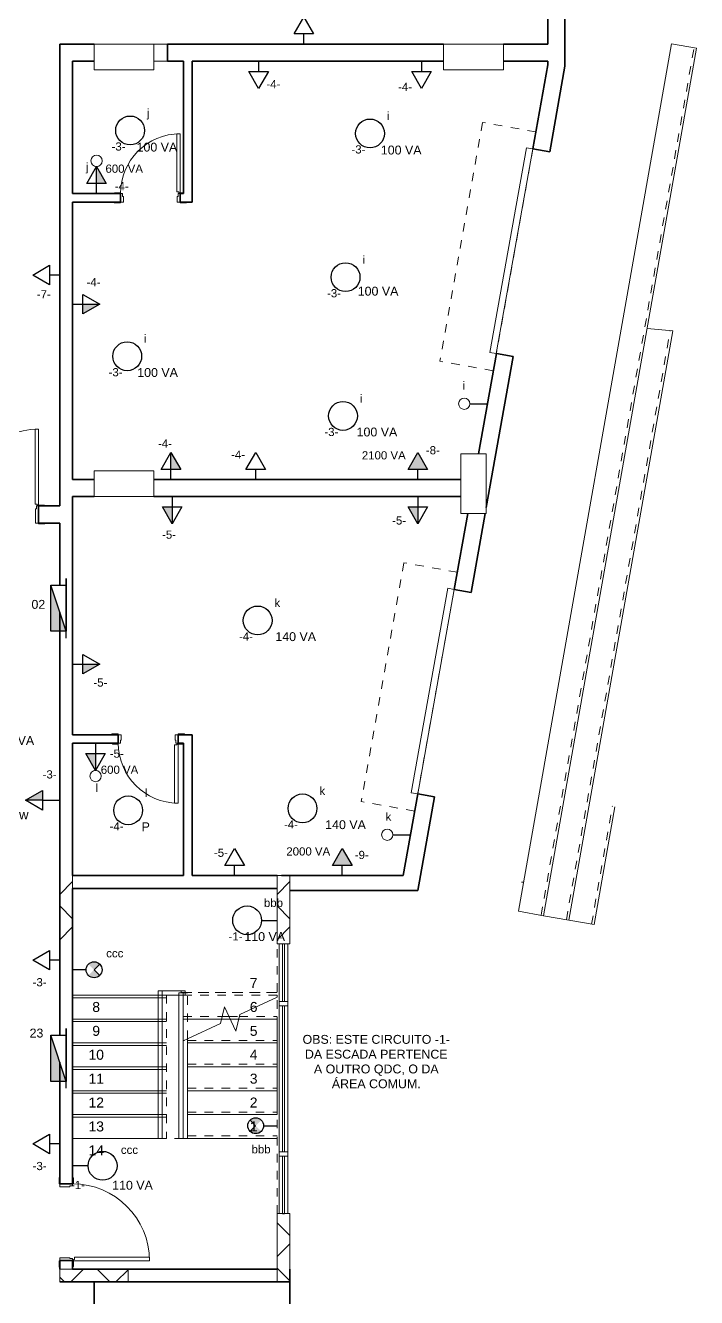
# Model space of a CAD drawing. Header units: metres. Extents: x -182 to 99, y 70 to 113.
# Drawn here: x -80.88 to -73.01, y 88.6 to 103.51 of the extents above; entities that cross this region are included whole.
import ezdxf

# ---------------------------------------------------------------- set-up
doc = ezdxf.new("R2010")
doc.units = ezdxf.units.M
doc.header["$LTSCALE"] = 0.01
doc.linetypes.add('Centro', pattern=[0.03175, 0.00635, -0.004763, 0.015875, -0.004763])
doc.linetypes.add('Trazo pequeño', pattern=[0.003, 0.002, -0.001])
for name, color, linetype, lineweight in [('A-DOOR', 1, 'Continuous', 9), ('A-DOOR-FRAM', 1, 'Continuous', 13), ('A-FLOR-HRAL', 1, 'Continuous', 9), ('A-FLOR-IDEN', 2, 'Continuous', 9), ('A-FLOR-STRS', 1, 'Continuous', 9), ('A-GLAZ', 6, 'Continuous', 9), ('A-GLAZ-CWMG', 3, 'Continuous', 9), ('A-SECT-MBND', 5, 'Trazo pequeño', 9), ('A-WALL', 2, 'Continuous', 9), ('C-TOPO', 2, 'Continuous', 9), ('S-COLS', 6, 'Continuous', 9)]:
    doc.layers.add(name, color=color, linetype=linetype, lineweight=lineweight)
doc.layers.add('Elétrica', color=7, linetype='Continuous')
doc.layers.add('LEGENDA', color=7, linetype='Continuous')
doc.styles.add('Arial', font='arial.ttf', dxfattribs={"height": 0.29506})
doc.styles.add('Arial_2', font='arial.ttf', dxfattribs={"height": 0.258177})
pattern_1 = [(45, (-80.64683, 95.37932), (-0.265165, 0.265165), []), (135, (-80.64683, 95.37932), (-0.265165, -0.265165), [])]

# ---------------------------------------------------------------- blocks, each defined once
blk = doc.blocks.new('Tipo de barandal superior - Name-125413-Planta Baja')
at = {"layer": 'A-FLOR-HRAL', "linetype": 'Trazo pequeño'}
for p, q in [((1.374, -3.183), (1.374, -3.208)), ((1.399, -3.183), (1.374, -3.183)), ((1.374, -3.208), (1.374, -4.914)), ((1.644, -3.183), (1.399, -3.183)), ((1.424, -3.233), (1.424, -4.914)), ((1.644, -3.233), (1.424, -3.233)), ((1.644, -3.233), (1.644, -3.183)), ((1.374, -4.914), (1.424, -4.914))]:
    blk.add_line(p, q, dxfattribs=at)
blk = doc.blocks.new('Tipo de barandal superior - Name-V1-Planta Baja')
at = {"layer": 'A-FLOR-HRAL', "linetype": 'Trazo pequeño'}
for p, q in [((1.669, -3.208), (1.619, -3.208)), ((1.619, -3.77), (1.619, -3.208)), ((1.669, -3.747), (1.669, -3.208))]:
    blk.add_line(p, q, dxfattribs=at)
at = {"layer": 'A-FLOR-HRAL'}
for p, q in [((1.669, -3.747), (1.619, -3.77)), ((1.619, -4.914), (1.619, -3.77)), ((1.669, -4.914), (1.669, -3.747)), ((1.619, -4.914), (1.669, -4.914))]:
    blk.add_line(p, q, dxfattribs=at)
blk = doc.blocks.new('M_Basculante-Enrollable - 2435 x 1981 mm-179147-Planta Baja')
at = {"layer": 'A-DOOR', "linetype": 'Centro'}
for p, q in [((-1.4207, -0.1), (1.4207, -0.1)), ((-1.4207, -0.1), (-1.4207, -0.7348)), ((1.4207, -0.1), (1.4207, -0.7348)), ((-1.4207, -0.7348), (1.4207, -0.7348))]:
    blk.add_line(p, q, dxfattribs=at)
at = {"layer": 'A-DOOR', "lineweight": 13}
for p, q in [((1.2175, -0.1), (-1.2175, -0.1)), ((-1.2175, -0.1), (-1.2175, -0.176)), ((1.2175, -0.176), (1.2175, -0.1)), ((-1.2175, -0.176), (1.2175, -0.176))]:
    blk.add_line(p, q, dxfattribs=at)
blk = doc.blocks.new('Pilar rectangular hormigón - 300 x 700 mm-506285-Planta Baja')
at = {"layer": 'S-COLS'}
for p, q in [((0.15, 0.35), (-0.15, 0.35)), ((-0.15, 0.35), (-0.15, -0.35)), ((0.15, -0.35), (0.15, 0.35)), ((-0.15, -0.35), (0.15, -0.35))]:
    blk.add_line(p, q, dxfattribs=at)
blk = doc.blocks.new('Tipo de barandal superior -  4-358294-Planta Baja')
at = {"layer": 'A-FLOR-HRAL'}
for p, q in [((1.324, -3.183), (1.324, -3.208)), ((1.349, -3.183), (1.324, -3.183)), ((1.324, -3.208), (1.324, -4.914)), ((1.594, -3.183), (1.349, -3.183)), ((1.374, -3.233), (1.374, -4.914)), ((1.594, -3.233), (1.374, -3.233)), ((1.594, -3.208), (1.594, -3.183)), ((1.324, -4.914), (1.374, -4.914))]:
    blk.add_line(p, q, dxfattribs=at)
blk = doc.blocks.new('Tipo de barandal superior -  4-V7-Planta Baja')
at = {"layer": 'A-FLOR-HRAL'}
for p, q in [((1.619, -3.208), (1.569, -3.208)), ((1.569, -4.914), (1.569, -3.208)), ((1.619, -3.77), (1.619, -3.208))]:
    blk.add_line(p, q, dxfattribs=at)
blk = doc.blocks.new('Puerta de 1 hoja - 90 x 210 cm-129096-Planta Baja')
at = {"layer": 'A-DOOR', "lineweight": 13}
for p, q in [((0.677, 1), (0.717, 1)), ((0.677, 0.12), (0.677, 1)), ((0.717, 0.11), (0.717, 1)), ((0.702, 0.12), (0.677, 0.12)), ((0.702, 0.11), (0.702, 0.12)), ((0.717, 0.11), (0.702, 0.11))]:
    blk.add_line(p, q, dxfattribs=at)
blk.add_arc((0.717, 0.1), 0.9, 90, 180, dxfattribs=at)
at = {"layer": 'A-DOOR-FRAM'}
for p, q in [((-0.183, 0.11), (-0.253, 0.11)), ((-0.253, 0.11), (-0.253, 0.1)), ((-0.183, 0.1), (-0.183, 0.11)), ((-0.158, 0.1), (-0.183, 0.1)), ((-0.158, 0.065), (-0.158, 0.1)), ((-0.148, 0.065), (-0.158, 0.065)), ((-0.148, -0.1), (-0.148, 0.065)), ((0.692, 0.065), (0.682, 0.065)), ((0.682, 0.065), (0.682, -0.1)), ((0.717, 0.1), (0.692, 0.1)), ((0.692, 0.1), (0.692, 0.065)), ((0.787, 0.11), (0.717, 0.11)), ((0.717, 0.11), (0.717, 0.1)), ((0.787, 0.1), (0.787, 0.11)), ((-0.258, -0.1), (-0.258, -0.11)), ((-0.258, -0.11), (-0.183, -0.11)), ((-0.183, -0.11), (-0.183, -0.1)), ((-0.183, -0.1), (-0.148, -0.1)), ((0.682, -0.1), (0.717, -0.1)), ((0.717, -0.1), (0.717, -0.11)), ((0.717, -0.11), (0.792, -0.11)), ((0.792, -0.11), (0.792, -0.1))]:
    blk.add_line(p, q, dxfattribs=at)
blk = doc.blocks.new('Puerta de 1 hoja - 70 x 210 cm-V9-Planta Baja')
at = {"layer": 'A-DOOR', "lineweight": 13}
for p, q in [((0.577, 0.75), (0.617, 0.75)), ((0.577, 0.07), (0.577, 0.75)), ((0.617, 0.06), (0.617, 0.75)), ((0.602, 0.07), (0.577, 0.07)), ((0.602, 0.06), (0.602, 0.07)), ((0.617, 0.06), (0.602, 0.06))]:
    blk.add_line(p, q, dxfattribs=at)
blk.add_arc((0.617, 0.05), 0.7, 90, 180, dxfattribs=at)
at = {"layer": 'A-DOOR-FRAM'}
for p, q in [((-0.083, 0.06), (-0.153, 0.06)), ((-0.153, 0.06), (-0.153, 0.05)), ((-0.083, 0.05), (-0.083, 0.06)), ((-0.058, 0.05), (-0.083, 0.05)), ((-0.058, 0.015), (-0.058, 0.05)), ((-0.048, 0.015), (-0.058, 0.015)), ((-0.048, -0.05), (-0.048, 0.015)), ((0.592, 0.015), (0.582, 0.015)), ((0.582, 0.015), (0.582, -0.05)), ((0.617, 0.05), (0.592, 0.05)), ((0.592, 0.05), (0.592, 0.015)), ((0.657, 0.06), (0.617, 0.06)), ((0.617, 0.06), (0.617, 0.05)), ((-0.158, -0.05), (-0.158, -0.06)), ((-0.158, -0.06), (-0.083, -0.06)), ((-0.083, -0.06), (-0.083, -0.05)), ((-0.083, -0.05), (-0.048, -0.05)), ((0.582, -0.05), (0.617, -0.05)), ((0.617, -0.05), (0.617, -0.06)), ((0.617, -0.06), (0.692, -0.06)), ((0.692, -0.06), (0.692, -0.05))]:
    blk.add_line(p, q, dxfattribs=at)
blk = doc.blocks.new('Puerta de 1 hoja - 70 x 210 cm-V10-Planta Baja')
at = {"layer": 'A-DOOR', "lineweight": 13}
for p, q in [((0.577, -0.07), (0.577, -0.75)), ((0.602, -0.07), (0.577, -0.07)), ((0.602, -0.06), (0.602, -0.07)), ((0.617, -0.06), (0.602, -0.06)), ((0.617, -0.06), (0.617, -0.75)), ((0.577, -0.75), (0.617, -0.75))]:
    blk.add_line(p, q, dxfattribs=at)
blk.add_arc((0.617, -0.05), 0.7, 180, 270, dxfattribs=at)
at = {"layer": 'A-DOOR-FRAM'}
for p, q in [((-0.158, 0.06), (-0.083, 0.06)), ((-0.158, 0.05), (-0.158, 0.06)), ((-0.083, 0.06), (-0.083, 0.05)), ((-0.083, 0.05), (-0.048, 0.05)), ((-0.048, 0.05), (-0.048, -0.015)), ((0.582, -0.015), (0.582, 0.05)), ((0.582, 0.05), (0.617, 0.05)), ((0.617, 0.05), (0.617, 0.06)), ((0.617, 0.06), (0.692, 0.06)), ((0.692, 0.06), (0.692, 0.05)), ((-0.153, -0.06), (-0.153, -0.05)), ((-0.083, -0.06), (-0.153, -0.06)), ((-0.083, -0.05), (-0.083, -0.06)), ((-0.058, -0.05), (-0.083, -0.05)), ((-0.058, -0.015), (-0.058, -0.05)), ((-0.048, -0.015), (-0.058, -0.015)), ((0.592, -0.015), (0.582, -0.015)), ((0.592, -0.05), (0.592, -0.015)), ((0.617, -0.05), (0.592, -0.05)), ((0.617, -0.06), (0.617, -0.05)), ((0.682, -0.06), (0.617, -0.06))]:
    blk.add_line(p, q, dxfattribs=at)
blk = doc.blocks.new('Panel de sistema - Acristalado-544828-Planta Baja')
at = {"layer": 'A-GLAZ'}
for p, q in [((0.3375, 0.01), (-0.3375, 0.01)), ((-0.3375, 0.01), (-0.3375, -0.01)), ((0.3375, -0.01), (0.3375, 0.01)), ((-0.3375, -0.01), (0.3375, -0.01))]:
    blk.add_line(p, q, dxfattribs=at)
blk = doc.blocks.new('Panel de sistema - Acristalado-544829-Planta Baja')
at = {"layer": 'A-GLAZ'}
for p, q in [((0.855, 0.01), (-0.855, 0.01)), ((-0.855, 0.01), (-0.855, -0.01)), ((0.855, -0.01), (0.855, 0.01)), ((-0.855, -0.01), (0.855, -0.01))]:
    blk.add_line(p, q, dxfattribs=at)
blk = doc.blocks.new('Montante rectangular - Montante rectangular - 5 x 10 cm-544826-Planta Baja')
at = {"layer": 'A-GLAZ-CWMG', "lineweight": 13}
for p, q in [((-0.025, 0.05), (0.025, 0.05)), ((-0.025, -0.05), (-0.025, 0.05)), ((0.025, 0.05), (0.025, -0.05)), ((0.025, -0.05), (-0.025, -0.05))]:
    blk.add_line(p, q, dxfattribs=at)
blk = doc.blocks.new('Montante rectangular - Montante rectangular - 5 x 10 cm-544807-Planta Baja')
at = {"layer": 'A-GLAZ-CWMG'}
for p, q in [((2.744, -3.309), (2.744, -2.634)), ((2.844, -2.634), (2.844, -3.309))]:
    blk.add_line(p, q, dxfattribs=at)
blk = doc.blocks.new('Montante rectangular - Montante rectangular - 5 x 10 cm-544808-Planta Baja')
at = {"layer": 'A-GLAZ-CWMG'}
for p, q in [((2.744, -5.794), (2.744, -5.119)), ((2.844, -5.119), (2.844, -5.794))]:
    blk.add_line(p, q, dxfattribs=at)
blk = doc.blocks.new('Montante rectangular - Montante rectangular - 5 x 10 cm-544809-Planta Baja')
at = {"layer": 'A-GLAZ-CWMG'}
for p, q in [((2.744, -5.069), (2.744, -3.359)), ((2.844, -3.359), (2.844, -5.069))]:
    blk.add_line(p, q, dxfattribs=at)
blk = doc.blocks.new('Puerta de 1 hoja - 90 x 210 cm-540874-Planta Alta')
at = {"layer": 'A-DOOR', "lineweight": 13}
for p, q in [((0.677, 0.975), (0.717, 0.975)), ((0.677, 0.095), (0.677, 0.975)), ((0.717, 0.085), (0.717, 0.975)), ((0.702, 0.095), (0.677, 0.095)), ((0.702, 0.085), (0.702, 0.095)), ((0.717, 0.085), (0.702, 0.085))]:
    blk.add_line(p, q, dxfattribs=at)
blk.add_arc((0.717, 0.075), 0.9, 90, 180, dxfattribs=at)
at = {"layer": 'A-DOOR-FRAM'}
for p, q in [((-0.183, 0.085), (-0.253, 0.085)), ((-0.253, 0.085), (-0.253, 0.075)), ((-0.183, 0.075), (-0.183, 0.085)), ((-0.158, 0.075), (-0.183, 0.075)), ((-0.158, 0.04), (-0.158, 0.075)), ((-0.148, 0.04), (-0.158, 0.04)), ((-0.148, -0.075), (-0.148, 0.04)), ((0.692, 0.04), (0.682, 0.04)), ((0.682, 0.04), (0.682, -0.075)), ((0.717, 0.075), (0.692, 0.075)), ((0.692, 0.075), (0.692, 0.04)), ((0.787, 0.085), (0.717, 0.085)), ((0.717, 0.085), (0.717, 0.075)), ((0.787, 0.075), (0.787, 0.085)), ((-0.258, -0.075), (-0.258, -0.085)), ((-0.258, -0.085), (-0.183, -0.085)), ((-0.183, -0.085), (-0.183, -0.075)), ((-0.183, -0.075), (-0.148, -0.075)), ((0.682, -0.075), (0.717, -0.075)), ((0.717, -0.075), (0.717, -0.085)), ((0.717, -0.085), (0.792, -0.085)), ((0.792, -0.085), (0.792, -0.075))]:
    blk.add_line(p, q, dxfattribs=at)

msp = doc.modelspace()

# ---------------------------------------------------------------- hatches: boundary and pattern name
at = {"layer": 'Elétrica'}
for points in [[(-80.043, 101.853), (-80.043, 101.655), (-79.929, 101.655)], [(-80.005, 100.239), (-80.203, 100.239), (-80.203, 100.125)], [(-79.171, 98.503), (-79.171, 98.305), (-79.056, 98.305)], [(-76.279, 98.503), (-76.394, 98.305), (-76.165, 98.305)], [(-79.157, 97.668), (-79.157, 97.866), (-79.271, 97.866)], [(-76.279, 97.668), (-76.279, 97.866), (-76.394, 97.866)], [(-80.005, 96.024), (-80.203, 96.024), (-80.203, 95.91)], [(-80.055, 94.778), (-80.055, 94.976), (-80.17, 94.976)], [(-80.876, 94.428), (-80.678, 94.428), (-80.678, 94.543)], [(-77.164, 93.863), (-77.279, 93.665), (-77.05, 93.665)]]:
    msp.add_hatch(color=256, dxfattribs=at).paths.add_polyline_path(points)
at = {"layer": 'Elétrica', "ltscale": 0.5, "true_color": 0xffffff}
h = msp.add_hatch(color=7, dxfattribs=at)
edge = h.paths.add_edge_path()
edge.add_arc((-80.072, 92.443), 0.0929, 45.0002, 135)
edge.add_line((-80.137, 92.508), (-80.072, 92.443))
edge.add_line((-80.072, 92.443), (-80.006, 92.508))
edge = h.paths.add_edge_path()
edge.add_arc((-80.072, 92.443), 0.0929, 225.0002, 315)
edge.add_line((-80.006, 92.377), (-80.072, 92.443))
edge.add_line((-80.072, 92.443), (-80.137, 92.377))
h = msp.add_hatch(color=7, dxfattribs=at)
edge = h.paths.add_edge_path()
edge.add_arc((-78.179, 90.616), 0.0929, 225.0002, 315)
edge.add_line((-78.113, 90.551), (-78.179, 90.616))
edge.add_line((-78.179, 90.616), (-78.245, 90.551))
edge = h.paths.add_edge_path()
edge.add_arc((-78.179, 90.616), 0.0929, 405.0002, 495)
edge.add_line((-78.245, 90.682), (-78.179, 90.616))
edge.add_line((-78.179, 90.616), (-78.113, 90.682))
at = {"layer": 'LEGENDA'}
for points in [[(-80.398, 96.408), (-80.578, 96.948), (-80.578, 96.408)], [(-80.398, 91.135), (-80.578, 91.675), (-80.578, 91.135)]]:
    msp.add_hatch(color=256, dxfattribs=at).paths.add_polyline_path(points)
at = {"layer": 'S-COLS'}
h = msp.add_hatch(dxfattribs=at)
h.set_pattern_fill('FP_1', color=256, style=0, pattern_type=2)
h.set_pattern_definition([(45, (-83.1917, 95.37932), (-0.265165, 0.265165), []), (135, (-83.1917, 95.37932), (-0.265165, -0.265165), [])])
h.paths.add_polyline_path([(-80.323, 92.746), (-80.323, 93.546), (-80.473, 93.546), (-80.473, 92.746)], flags=0)
h = msp.add_hatch(dxfattribs=at)
h.set_pattern_fill('FP_1', color=256, style=0, pattern_type=2)
h.set_pattern_definition(pattern_1)
h.paths.add_polyline_path([(-77.778, 92.746), (-77.778, 93.546), (-77.928, 93.546), (-77.928, 92.746)], flags=0)
h = msp.add_hatch(dxfattribs=at)
h.set_pattern_fill('FP_1', color=256, style=0, pattern_type=2)
h.set_pattern_definition(pattern_1)
h.paths.add_polyline_path([(-77.778, 88.786), (-77.778, 89.586), (-77.928, 89.586), (-77.928, 88.786)], flags=0)
h = msp.add_hatch(dxfattribs=at)
h.set_pattern_fill('FP_1', color=256, style=0, pattern_type=2)
h.set_pattern_definition(pattern_1)
h.paths.add_polyline_path([(-79.673, 88.786), (-79.673, 88.936), (-80.473, 88.936), (-80.473, 88.786)])

# ---------------------------------------------------------------- linework, layer by layer
at = {"layer": 'A-FLOR-STRS', "color": 1}
for p, q in [((-75.101, 93.128), (-73.309, 103.289)), ((-73.014, 103.237), (-73.309, 103.289)), ((-74.805, 93.076), (-73.014, 103.237)), ((-74.51, 93.024), (-73.292, 99.928)), ((-73.292, 99.928), (-73.593, 99.954)), ((-74.214, 92.972), (-73.971, 94.353)), ((-74.805, 93.076), (-75.101, 93.128)), ((-74.51, 93.024), (-74.805, 93.076)), ((-74.214, 92.972), (-74.51, 93.024)), ((-77.928, 92.122), (-78.365, 91.918)), ((-78.544, 92.007), (-78.591, 91.813)), ((-78.412, 91.724), (-78.544, 92.007)), ((-79.078, 91.586), (-79.078, 91.866)), ((-79.028, 91.866), (-78.578, 91.866)), ((-78.591, 91.813), (-78.978, 91.633)), ((-78.578, 91.866), (-78.478, 91.866)), ((-78.377, 91.866), (-77.928, 91.866)), ((-77.928, 91.586), (-77.928, 91.866)), ((-79.078, 91.306), (-79.078, 91.586)), ((-79.028, 91.586), (-79.028, 91.609)), ((-79.028, 91.306), (-79.028, 91.586)), ((-78.978, 91.586), (-77.928, 91.586)), ((-77.928, 91.306), (-77.928, 91.586)), ((-79.078, 91.026), (-79.078, 91.306)), ((-79.028, 91.026), (-79.028, 91.306)), ((-78.978, 91.306), (-77.928, 91.306)), ((-77.928, 91.026), (-77.928, 91.306)), ((-79.078, 90.746), (-79.078, 91.026)), ((-79.028, 90.746), (-79.028, 91.026)), ((-78.978, 91.026), (-77.928, 91.026)), ((-77.928, 90.746), (-77.928, 91.026)), ((-79.323, 90.746), (-80.323, 90.746)), ((-79.273, 90.746), (-79.273, 90.466)), ((-79.078, 90.466), (-79.078, 90.746)), ((-79.028, 90.466), (-79.028, 90.746)), ((-78.978, 90.746), (-77.928, 90.746)), ((-78.978, 90.466), (-77.928, 90.466))]:
    msp.add_line(p, q, dxfattribs=at)
at = {"layer": 'A-FLOR-STRS', "color": 1, "linetype": 'Trazo pequeño'}
for p, q in [((-74.835, 93.081), (-73.043, 103.243)), ((-74.539, 93.029), (-73.322, 99.931)), ((-74.244, 92.977), (-74, 94.358)), ((-79.223, 92.146), (-80.323, 92.146)), ((-79.323, 92.146), (-80.323, 92.146)), ((-79.223, 92.116), (-80.323, 92.116)), ((-79.323, 92.116), (-80.323, 92.116)), ((-79.273, 92.146), (-79.078, 92.146)), ((-79.273, 92.146), (-79.273, 91.866)), ((-79.223, 92.146), (-79.028, 92.146)), ((-79.223, 92.146), (-79.223, 90.466)), ((-79.078, 91.866), (-79.078, 92.146)), ((-79.053, 92.176), (-77.978, 92.176)), ((-79.028, 92.176), (-77.928, 92.176)), ((-79.028, 92.146), (-77.928, 92.146)), ((-79.028, 91.609), (-79.028, 92.146)), ((-79.028, 92.146), (-77.978, 92.146)), ((-79.223, 91.866), (-80.323, 91.866)), ((-79.323, 91.866), (-80.323, 91.866)), ((-79.223, 91.836), (-80.323, 91.836)), ((-79.323, 91.836), (-80.323, 91.836)), ((-79.273, 91.866), (-79.273, 91.586)), ((-79.028, 91.896), (-78.571, 91.896)), ((-78.571, 91.896), (-78.492, 91.896)), ((-78.37, 91.896), (-77.928, 91.896)), ((-79.223, 91.586), (-80.323, 91.586)), ((-79.323, 91.586), (-80.323, 91.586)), ((-79.223, 91.556), (-80.323, 91.556)), ((-79.323, 91.556), (-80.323, 91.556)), ((-79.273, 91.586), (-79.273, 91.306)), ((-79.028, 91.616), (-79.014, 91.616)), ((-78.978, 91.616), (-77.928, 91.616)), ((-79.223, 91.306), (-80.323, 91.306)), ((-79.323, 91.306), (-80.323, 91.306)), ((-79.223, 91.276), (-80.323, 91.276)), ((-79.323, 91.276), (-80.323, 91.276)), ((-79.273, 91.306), (-79.273, 91.026)), ((-78.978, 91.336), (-77.928, 91.336)), ((-78.978, 91.056), (-77.928, 91.056)), ((-79.223, 91.026), (-80.323, 91.026)), ((-79.323, 91.026), (-80.323, 91.026)), ((-79.223, 90.996), (-80.323, 90.996)), ((-79.323, 90.996), (-80.323, 90.996)), ((-79.273, 91.026), (-79.273, 90.746)), ((-78.978, 90.776), (-77.928, 90.776)), ((-79.223, 90.746), (-80.323, 90.746)), ((-79.223, 90.716), (-80.323, 90.716)), ((-79.323, 90.716), (-80.323, 90.716)), ((-79.323, 90.466), (-80.323, 90.466)), ((-79.028, 90.466), (-79.273, 90.466)), ((-78.978, 90.496), (-77.928, 90.496))]:
    msp.add_line(p, q, dxfattribs=at)
at = {"layer": 'A-FLOR-STRS', "color": 7, "linetype": 'Trazo pequeño'}
msp.add_line((-78.492, 91.896), (-78.37, 91.896), dxfattribs=at)
at = {"layer": 'A-FLOR-STRS', "color": 7}
for p, q in [((-78.478, 91.866), (-78.377, 91.866)), ((-78.365, 91.918), (-78.412, 91.724))]:
    msp.add_line(p, q, dxfattribs=at)
at = {"layer": 'A-SECT-MBND'}
for p, q in [((-80.323, 93.346), (-80.323, 92.146)), ((-80.323, 92.146), (-80.323, 90.466)), ((-79.028, 91.896), (-78.571, 91.896)), ((-79.028, 91.866), (-78.578, 91.866)), ((-79.028, 91.616), (-79.014, 91.616)), ((-79.223, 90.466), (-80.323, 90.466))]:
    msp.add_line(p, q, dxfattribs=at)
at = {"layer": 'A-SECT-MBND', "color": 6}
for p, q in [((-77.928, 89.586), (-77.928, 93.346)), ((-77.928, 92.122), (-77.928, 92.146))]:
    msp.add_line(p, q, dxfattribs=at)
at = {"layer": 'A-SECT-MBND', "color": 7}
for p, q in [((-78.492, 91.896), (-78.37, 91.896)), ((-78.478, 91.866), (-78.377, 91.866))]:
    msp.add_line(p, q, dxfattribs=at)
at = {"layer": 'A-WALL', "color": 7, "lineweight": 35}
for p, q in [((-74.555, 103.027), (-74.555, 111.236)), ((-74.755, 111.052), (-74.755, 103.286)), ((-80.473, 103.286), (-80.473, 97.876)), ((-80.073, 103.286), (-80.473, 103.286)), ((-75.977, 103.286), (-79.21, 103.286)), ((-79.21, 103.286), (-79.21, 103.086)), ((-74.755, 103.286), (-75.277, 103.286)), ((-80.323, 101.536), (-80.323, 103.086)), ((-80.323, 103.086), (-80.073, 103.086)), ((-79.21, 103.086), (-79.023, 103.086)), ((-79.023, 103.086), (-79.023, 101.536)), ((-78.923, 103.086), (-75.977, 103.086)), ((-78.923, 101.436), (-78.923, 103.086)), ((-75.277, 103.086), (-74.755, 103.086)), ((-74.755, 103.044), (-74.931, 102.058)), ((-74.755, 103.086), (-74.755, 103.044)), ((-74.734, 102.023), (-74.555, 103.027)), ((-74.931, 102.058), (-74.734, 102.023)), ((-79.763, 101.536), (-80.323, 101.536)), ((-79.763, 101.436), (-79.763, 101.536)), ((-79.023, 101.536), (-79.063, 101.536)), ((-79.063, 101.536), (-79.063, 101.436)), ((-80.323, 98.186), (-80.323, 101.436)), ((-80.323, 101.436), (-79.763, 101.436)), ((-79.063, 101.436), (-78.923, 101.436)), ((-75.359, 99.661), (-75.569, 98.486)), ((-75.477, 97.859), (-75.162, 99.626)), ((-75.162, 99.626), (-75.359, 99.661)), ((-80.073, 98.186), (-80.323, 98.186)), ((-75.777, 98.186), (-79.373, 98.186)), ((-80.323, 95.196), (-80.323, 97.986)), ((-80.323, 97.986), (-80.073, 97.986)), ((-79.373, 97.986), (-75.777, 97.986)), ((-80.473, 97.876), (-80.723, 97.876)), ((-80.723, 97.876), (-80.723, 97.676)), ((-75.694, 97.786), (-75.852, 96.899)), ((-75.655, 96.864), (-75.491, 97.786)), ((-80.723, 97.676), (-80.473, 97.676)), ((-80.473, 97.676), (-80.473, 96.948)), ((-75.852, 96.899), (-75.655, 96.864)), ((-80.473, 96.633), (-80.473, 93.471)), ((-79.788, 95.196), (-80.323, 95.196)), ((-80.323, 93.546), (-80.323, 95.096)), ((-80.323, 95.096), (-79.788, 95.096)), ((-79.788, 95.096), (-79.788, 95.196)), ((-78.923, 95.196), (-79.088, 95.196)), ((-79.088, 95.196), (-79.088, 95.096)), ((-79.088, 95.096), (-79.023, 95.096)), ((-79.023, 95.096), (-79.023, 93.546)), ((-78.923, 93.546), (-78.923, 95.196)), ((-76.28, 94.502), (-76.451, 93.546)), ((-76.083, 94.467), (-76.28, 94.502)), ((-76.279, 93.371), (-76.083, 94.467)), ((-80.473, 93.471), (-80.473, 91.675)), ((-79.023, 93.546), (-80.323, 93.546)), ((-77.928, 93.546), (-78.923, 93.546)), ((-76.451, 93.546), (-77.878, 93.546)), ((-80.323, 89.936), (-80.323, 93.396)), ((-80.323, 93.396), (-77.928, 93.396)), ((-77.778, 93.371), (-76.279, 93.371)), ((-80.473, 91.36), (-80.473, 89.936)), ((-80.323, 89.936), (-80.473, 89.936)), ((-80.323, 89.036), (-80.473, 89.036)), ((-80.473, 88.936), (-80.473, 89.036)), ((-80.323, 88.936), (-80.323, 89.036)), ((-77.928, 88.936), (-80.323, 88.936)), ((-77.778, 84.329), (-77.778, 88.936)), ((-80.473, 88.786), (-77.778, 88.786)), ((-80.073, 88.786), (-80.073, 87.086))]:
    msp.add_line(p, q, dxfattribs=at)
at = {"layer": 'A-WALL', "color": 7}
for p, q in [((-79.373, 103.286), (-79.21, 103.286)), ((-79.21, 103.086), (-79.373, 103.086))]:
    msp.add_line(p, q, dxfattribs=at)
at = {"layer": 'C-TOPO'}
for p, q in [((-75.04, 93.471), (-75.063, 93.471)), ((-75.063, 93.471), (-75.04, 93.471))]:
    msp.add_line(p, q, dxfattribs=at)
at = {"layer": 'Elétrica'}
for p, q in [((-77.614, 103.286), (-77.614, 103.405)), ((-78.144, 103.086), (-78.144, 102.966)), ((-76.236, 103.086), (-76.236, 102.966)), ((-80.043, 101.655), (-80.043, 101.853)), ((-80.043, 101.536), (-80.043, 101.655)), ((-80.473, 100.581), (-80.593, 100.581)), ((-80.323, 100.239), (-80.203, 100.239)), ((-80.203, 100.239), (-80.005, 100.239)), ((-75.67, 99.073), (-75.464, 99.073)), ((-79.171, 98.305), (-79.171, 98.503)), ((-79.171, 98.186), (-79.171, 98.305)), ((-78.178, 98.186), (-78.178, 98.305)), ((-76.279, 98.186), (-76.279, 98.305)), ((-79.157, 97.986), (-79.157, 97.866)), ((-76.279, 97.986), (-76.279, 97.866)), ((-79.157, 97.866), (-79.157, 97.668)), ((-76.279, 97.866), (-76.279, 97.668)), ((-80.323, 96.024), (-80.203, 96.024)), ((-80.203, 96.024), (-80.005, 96.024)), ((-80.055, 95.096), (-80.055, 94.976)), ((-80.055, 94.976), (-80.055, 94.778)), ((-80.678, 94.428), (-80.876, 94.428)), ((-80.678, 94.428), (-80.473, 94.428)), ((-76.571, 94.024), (-76.365, 94.024)), ((-78.425, 93.546), (-78.425, 93.665)), ((-77.164, 93.546), (-77.164, 93.665)), ((-80.473, 92.555), (-80.593, 92.555)), ((-80.473, 90.402), (-80.593, 90.402))]:
    msp.add_line(p, q, dxfattribs=at)
at = {"layer": 'Elétrica', "color": 7, "ltscale": 0.5, "true_color": 0xffffff}
for p, q in [((-78.11, 93.022), (-77.928, 93.022)), ((-80.165, 92.443), (-80.323, 92.443)), ((-78.086, 90.616), (-77.928, 90.616)), ((-80.14, 90.147), (-80.323, 90.147))]:
    msp.add_line(p, q, dxfattribs=at)
at = {"layer": 'Elétrica'}
for points in [[(-77.728, 103.405), (-77.614, 103.603), (-77.5, 103.405)], [(-78.029, 102.966), (-78.144, 102.768), (-78.258, 102.966)], [(-76.122, 102.966), (-76.236, 102.768), (-76.35, 102.966)], [(-80.157, 101.655), (-80.043, 101.853), (-79.929, 101.655)], [(-80.593, 100.466), (-80.79, 100.581), (-80.593, 100.695)], [(-80.203, 100.353), (-80.005, 100.239), (-80.203, 100.125)], [(-79.285, 98.305), (-79.171, 98.503), (-79.056, 98.305)], [(-78.293, 98.305), (-78.178, 98.503), (-78.064, 98.305)], [(-76.394, 98.305), (-76.279, 98.503), (-76.165, 98.305)], [(-79.043, 97.866), (-79.157, 97.668), (-79.271, 97.866)], [(-76.165, 97.866), (-76.279, 97.668), (-76.394, 97.866)], [(-80.203, 96.138), (-80.005, 96.024), (-80.203, 95.91)], [(-79.941, 94.976), (-80.055, 94.778), (-80.17, 94.976)], [(-80.678, 94.314), (-80.876, 94.428), (-80.678, 94.543)], [(-78.54, 93.665), (-78.425, 93.863), (-78.311, 93.665)], [(-77.279, 93.665), (-77.164, 93.863), (-77.05, 93.665)], [(-80.593, 92.441), (-80.79, 92.555), (-80.593, 92.67)], [(-80.593, 90.288), (-80.79, 90.402), (-80.593, 90.516)]]:
    msp.add_lwpolyline(points, close=True, dxfattribs=at)
at = {"layer": 'Elétrica', "color": 7, "ltscale": 0.5, "true_color": 0xffffff}
for points in [[(-80.006, 92.377), (-80.072, 92.443), (-80.006, 92.508)], [(-78.245, 90.682), (-78.179, 90.616), (-78.245, 90.551)]]:
    msp.add_lwpolyline(points, dxfattribs=at)
at = {"layer": 'Elétrica'}
for centre in [(-79.65, 102.275), (-76.839, 102.24), (-77.126, 100.556), (-79.684, 99.63), (-77.156, 98.931), (-78.156, 96.535), (-79.673, 94.311), (-77.63, 94.333)]:
    msp.add_circle(centre, 0.169, dxfattribs=at)
at = {"layer": 'Elétrica', "lineweight": 20}
for centre in [(-80.043, 101.919), (-75.735, 99.073), (-80.055, 94.712), (-76.637, 94.024)]:
    msp.add_circle(centre, 0.0658, dxfattribs=at)
at = {"layer": 'Elétrica', "color": 7, "ltscale": 0.5, "true_color": 0xffffff}
for centre, radius in [((-78.279, 93.022), 0.169), ((-80.072, 92.443), 0.0929), ((-78.179, 90.616), 0.0929), ((-79.972, 90.147), 0.169)]:
    msp.add_circle(centre, radius, dxfattribs=at)
at = {"layer": 'LEGENDA'}
for p, q in [((-80.398, 96.408), (-80.578, 96.948)), ((-80.398, 91.135), (-80.578, 91.675))]:
    msp.add_line(p, q, dxfattribs=at)
at = {"layer": 'LEGENDA', "color": 0, "ltscale": 0.5}
for p, q in [((-80.398, 96.678), (-80.398, 96.678)), ((-80.398, 91.405), (-80.398, 91.405))]:
    msp.add_line(p, q, dxfattribs=at)
at = {"layer": 'LEGENDA'}
for points in [[(-80.398, 96.329), (-80.398, 97.027), (-80.398, 96.948), (-80.398, 96.408), (-80.578, 96.408), (-80.578, 96.948), (-80.398, 96.948)], [(-80.398, 91.056), (-80.398, 91.754), (-80.398, 91.675), (-80.398, 91.135), (-80.578, 91.135), (-80.578, 91.675), (-80.398, 91.675)]]:
    msp.add_lwpolyline(points, dxfattribs=at)
at = {"layer": 'S-COLS'}
for p, q in [((-80.323, 92.746), (-80.323, 93.546)), ((-79.673, 88.936), (-80.323, 88.936)), ((-79.673, 88.786), (-79.673, 88.936)), ((-80.323, 88.786), (-79.673, 88.786))]:
    msp.add_line(p, q, dxfattribs=at)
for points in [[(-77.928, 92.746), (-77.928, 93.546), (-77.778, 93.546), (-77.778, 92.746)], [(-77.928, 88.786), (-77.928, 89.586), (-77.778, 89.586), (-77.778, 88.786)], [(-79.673, 88.786), (-80.473, 88.786), (-80.473, 88.936), (-79.673, 88.936)]]:
    msp.add_lwpolyline(points, close=True, dxfattribs=at)

# ---------------------------------------------------------------- block references
at = {"layer": 'A-DOOR'}
for name, p in [('Puerta de 1 hoja - 70 x 210 cm-V9-Planta Baja', (-79.68, 101.486)), ('Puerta de 1 hoja - 90 x 210 cm-129096-Planta Baja', (-81.44, 97.776)), ('Puerta de 1 hoja - 70 x 210 cm-V10-Planta Baja', (-79.705, 95.146))]:
    msp.add_blockref(name, p, dxfattribs=at)
for name, p, rotation in [('M_Basculante-Enrollable - 2435 x 1981 mm-179147-Planta Baja', (-75.047, 100.842), 259.8774799724194), ('M_Basculante-Enrollable - 2435 x 1981 mm-179147-Planta Baja', (-75.968, 95.683), 259.8774799724194), ('Puerta de 1 hoja - 90 x 210 cm-540874-Planta Alta', (-80.398, 89.752), 269.9999999999999)]:
    msp.add_blockref(name, p, dxfattribs=dict(at, rotation=rotation))
at = {"layer": 'A-FLOR-STRS', "color": 1, "linetype": 'Trazo pequeño'}
for name in ['Tipo de barandal superior -  4-358294-Planta Baja', 'Tipo de barandal superior - Name-125413-Planta Baja', 'Tipo de barandal superior -  4-V7-Planta Baja', 'Tipo de barandal superior - Name-V1-Planta Baja']:
    msp.add_blockref(name, (-80.647, 95.379), dxfattribs=at)
at = {"layer": 'A-GLAZ', "rotation": 269.9999999999999}
for name, p in [('Panel de sistema - Acristalado-544828-Planta Baja', (-77.853, 92.408)), ('Panel de sistema - Acristalado-544829-Planta Baja', (-77.853, 91.166)), ('Panel de sistema - Acristalado-544828-Planta Baja', (-77.853, 89.923))]:
    msp.add_blockref(name, p, dxfattribs=at)
at = {"layer": 'A-GLAZ-CWMG'}
for name in ['Montante rectangular - Montante rectangular - 5 x 10 cm-544807-Planta Baja', 'Montante rectangular - Montante rectangular - 5 x 10 cm-544809-Planta Baja', 'Montante rectangular - Montante rectangular - 5 x 10 cm-544808-Planta Baja']:
    msp.add_blockref(name, (-80.647, 95.379), dxfattribs=at)
at = {"layer": 'A-GLAZ-CWMG', "extrusion": (0, 0, -1), "rotation": 270.0000000000001}
for p in [(77.853, 92.046), (77.853, 90.286)]:
    msp.add_blockref('Montante rectangular - Montante rectangular - 5 x 10 cm-544826-Planta Baja', p, dxfattribs=at)
at = {"layer": 'S-COLS'}
for p, rotation in [((-79.723, 103.136), 89.99999999999945), ((-75.627, 103.136), 269.9999999999996), ((-75.627, 98.136), 180), ((-79.723, 98.136), 89.99999999999945)]:
    msp.add_blockref('Pilar rectangular hormigón - 300 x 700 mm-506285-Planta Baja', p, dxfattribs=dict(at, rotation=rotation))

# ---------------------------------------------------------------- texts
at = {"layer": 'A-FLOR-IDEN', "color": 7, "attachment_point": 1, "line_spacing_factor": 0.938532, "style": 'Arial_2'}
for s, insert, char_height, width in [('7', (-78.248, 92.346), 0.117, 0.10771), ('8', (-80.093, 92.066), 0.117, 0.10771), ('6', (-78.248, 92.066), 0.117, 0.10771), ('9', (-80.093, 91.786), 0.117, 0.10771), ('5', (-78.248, 91.786), 0.117, 0.10771), ('10', (-80.138, 91.506), 0.1171, 0.21541), ('4', (-78.248, 91.506), 0.117, 0.10771), ('11', (-80.138, 91.226), 0.1171, 0.21541), ('3', (-78.248, 91.226), 0.117, 0.10771), ('12', (-80.138, 90.946), 0.1171, 0.21541), ('2', (-78.248, 90.946), 0.117, 0.10771), ('13', (-80.138, 90.666), 0.1171, 0.21541), ('1', (-78.248, 90.666), 0.117, 0.10771), ('14', (-80.138, 90.386), 0.1171, 0.21541)]:
    msp.add_mtext(s, dxfattribs=dict(at, insert=insert, char_height=char_height, width=width))
at = {"layer": 'Elétrica', "lineweight": 20, "style": 'Arial'}
for s, height, p in [('-4-', 0.0959, (-78.053, 102.77)), ('-4-', 0.0959, (-76.511, 102.737)), ('j', 0.0959, (-79.452, 102.432)), ('i', 0.0959, (-76.641, 102.397)), ('-3-', 0.0959, (-79.867, 102.039)), ('-3-', 0.0959, (-77.057, 102.005)), ('j', 0.0959, (-80.166, 101.8)), ('-4-', 0.0959, (-79.83, 101.575)), ('i', 0.0959, (-76.928, 100.713)), ('-4-', 0.0959, (-80.16, 100.45)), ('-7-', 0.0959, (-80.743, 100.307)), ('-3-', 0.0959, (-77.343, 100.32)), ('i', 0.0959, (-79.487, 99.788)), ('-3-', 0.0959, (-79.902, 99.395)), ('i', 0.0959, (-75.755, 99.238)), ('i', 0.0959, (-76.959, 99.088)), ('-4-', 0.0959, (-79.323, 98.56)), ('-3-', 0.0959, (-77.374, 98.695)), ('-4-', 0.0959, (-78.467, 98.429)), ('-8-', 0.0959, (-76.185, 98.481)), ('-5-', 0.0959, (-76.58, 97.658)), ('-5-', 0.0959, (-79.276, 97.492)), ('k', 0.0959, (-77.959, 96.693)), ('-4-', 0.0959, (-78.374, 96.3)), ('-5-', 0.0959, (-80.08, 95.76)), ('-5-', 0.0959, (-79.889, 94.927)), ('-3-', 0.0959, (-80.675, 94.684)), ('l', 0.0959, (-80.053, 94.527)), ('l', 0.0959, (-79.475, 94.468)), ('k', 0.0959, (-77.432, 94.491)), ('3w', 0.1097, (-81.036, 94.205)), ('-4-', 0.0959, (-77.847, 94.098)), ('k', 0.0959, (-76.656, 94.188)), ('-4-', 0.0959, (-79.89, 94.075)), ('-5-', 0.0959, (-78.668, 93.766)), ('-9-', 0.0959, (-77.018, 93.74)), ('-3-', 0.0959, (-80.792, 92.249)), ('-3-', 0.0959, (-80.792, 90.096))]:
    msp.add_text(s, height=height, dxfattribs=at).set_placement(p)
at = {"layer": 'Elétrica', "color": 7, "ltscale": 0.5, "true_color": 0xffffff, "style": 'Arial'}
for s, p in [('bbb', (-78.082, 93.179)), ('-1-', (-78.497, 92.786)), ('ccc', (-79.93, 92.588)), ('ccc', (-79.758, 90.286)), ('bbb', (-78.227, 90.292)), ('-1-', (-80.343, 89.874))]:
    msp.add_text(s, height=0.0959, dxfattribs=at).set_placement(p)
at = {"layer": 'Elétrica', "lineweight": 20, "width": 0.5954, "attachment_point": 8, "style": 'Arial'}
for s, insert, char_height in [('{\\H0.0275x;\\P\\P}100 VA', (-79.336, 102.026), 0.10402), ('{\\H0.0275x;\\P\\P}100 VA', (-76.474, 101.992), 0.10402), ('{\\H0.0275x;\\P\\P}600 VA', (-79.719, 101.778), 0.09589), ('{\\H0.0275x;\\P\\P}100 VA', (-76.745, 100.339), 0.10402), ('{\\H0.0275x;\\P\\P}100 VA', (-79.328, 99.386), 0.10402), ('{\\H0.0275x;\\P\\P}100 VA', (-76.758, 98.689), 0.10402), ('{\\H0.0275x;\\P\\P}2100 VA', (-76.678, 98.42), 0.09589), ('{\\H0.0275x;\\P}02', (-80.725, 96.67), 0.10402), ('{\\H0.0275x;\\P\\P}140 VA', (-77.71, 96.292), 0.10402), ('{\\H0.0275x;\\P\\P}90 VA', (-80.972, 95.075), 0.10402), ('{\\H0.0275x;\\P\\P}600 VA', (-79.774, 94.737), 0.09589), ('{\\H0.0275x;\\P\\P}140 VA', (-77.126, 94.089), 0.10402), ('{\\H0.0275x;\\P\\P}P', (-79.467, 94.066), 0.10402), ('{\\H0.0275x;\\P\\P}2000 VA', (-77.563, 93.78), 0.09589), ('{\\H0.0275x;\\P}23', (-80.747, 91.648), 0.10402)]:
    msp.add_mtext(s, dxfattribs=dict(at, insert=insert, char_height=char_height))
at = {"layer": 'Elétrica', "color": 7, "ltscale": 0.5, "true_color": 0xffffff, "char_height": 0.10402, "attachment_point": 8, "style": 'Arial'}
for s, insert, width in [('{\\H0.0275x;\\P\\P}110 VA', (-78.073, 92.778), 0.5954), ('{\\H0.0275x;\\P\\P}OBS: ESTE CIRCUITO -1- DA ESCADA PERTENCE A OUTRO QDC, O DA ÁREA COMUM.', (-76.766, 91.054), 1.76995), ('{\\H0.0275x;\\P\\P}110 VA', (-79.622, 89.865), 0.5954)]:
    msp.add_mtext(s, dxfattribs=dict(at, insert=insert, width=width))

doc.saveas('drawing.dxf')
